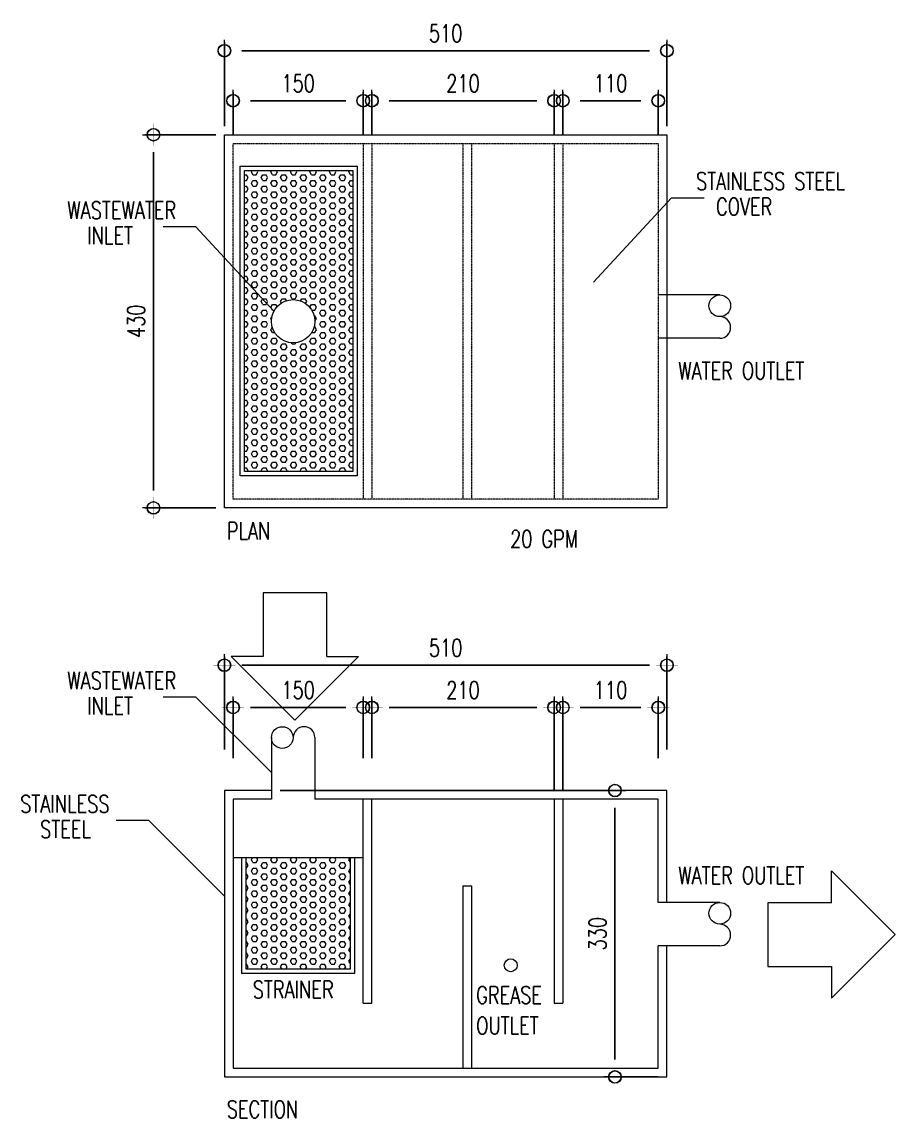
# Model space of a CAD drawing. Header units: millimetres. Extents: x 1634676 to 2610633, y -385676 to -37463.
# Drawn here: x 2177739 to 2178745, y -226590 to -225328 of the extents above; entities that cross this region are included whole.
import ezdxf

# ---------------------------------------------------------------- set-up
doc = ezdxf.new("R2010")
doc.units = ezdxf.units.MM
doc.header["$MEASUREMENT"] = 0
doc.linetypes.add('HIDDEN2', pattern=[0.1875, 0.125, -0.0625])
doc.layers.get('Defpoints').update_dxf_attribs({"color": 250})
for name, color, linetype, lineweight in [('.1', 1, 'Continuous', 9), ('.2', 2, 'Continuous', 20), ('ST-DIM_E', 250, 'Continuous', 13)]:
    doc.layers.add(name, color=color, linetype=linetype, lineweight=lineweight)
doc.layers.add('TXT', color=4, linetype='Continuous')
doc.styles.add('ST_TEXT', font='romans.shx', dxfattribs={"width": 0.75})
doc.dimstyles.new('ST_D10', dxfattribs={"dimscale": 10, "dimtxt": 2, "dimasz": 2, "dimexe": 1, "dimexo": 1, "dimgap": 1, "dimtad": 1, "dimdec": 0, "dimzin": 1, "dimdsep": 46, "dimtxsty": 'ST_TEXT', "dimblk": 'OpenIndicator', "dimcen": 1, "dimclrd": 251, "dimclre": 251, "dimclrt": 7, "dimadec": 0, "dimazin": 0, "dimtfac": 1, "dimtdec": 0, "dimtix": 1, "dimtmove": 2, "dimatfit": 3, "dimfxl": 0.075, "dimarcsym": 0})
pattern_1 = [(0, (599967.558, 81926.6774), (0, 6.495190528), [3.75, -7.5]), (120, (599967.558, 81926.6774), (-5.625, -3.247595264), [3.75, -7.5]), (60, (599971.308, 81926.6774), (-5.625, 3.247595264), [3.75, -7.5])]

# ---------------------------------------------------------------- blocks, each defined once
blk = doc.blocks.new('OpenIndicator')
at = {"layer": 'ST-DIM_E'}
h = blk.add_hatch(color=255, dxfattribs=at)
h.paths.add_polyline_path([(0.35, 0), (0.365, 0, 0.414214), (0, 0.365), (0, 0.35, -0.414214)])
h.paths.add_polyline_path([(0, 0.35), (0, 0.365, 0.414214), (-0.365, 0), (-0.35, 0, -0.414214)])
h.paths.add_polyline_path([(0, -0.35), (0, -0.365, 0.414214), (0.365, 0), (0.35, 0, -0.414214)])
h.paths.add_polyline_path([(-0.35, 0), (-0.365, 0, 0.414214), (0, -0.365), (0, -0.35, -0.414214)])
at = {"layer": 'ST-DIM_E', "color": 255}
blk.add_line((0, 0.634), (0, -0.634), dxfattribs=at)
at = {"layer": 'ST-DIM_E', "color": 255, "const_width": 0.01}
blk.add_lwpolyline([(-0.63, 0), (0.63, 0)], dxfattribs=at)
at = {"layer": 'ST-DIM_E', "color": 255}
for radius in [0.365, 0.35]:
    blk.add_circle((0, 0), radius, dxfattribs=at)
blk = doc.blocks.new('*D1839')
at = {"layer": 'Defpoints', "color": 0, "linetype": 'Continuous', "ltscale": 3, "transparency": 16777216}
for p in [(2178026.4, -226213.1), (2178422.2, -226213.1), (2178482.1, -226543.1)]:
    blk.add_point(p, dxfattribs=at)
at = {"layer": 'ST-DIM_E', "color": 251, "linetype": 'Continuous', "lineweight": -2, "ltscale": 3, "transparency": 16777216}
for p, q in [((2178036.4, -226213.1), (2178432.2, -226213.1)), ((2178422.2, -226523.1), (2178422.2, -226233.1)), ((2178472.1, -226543.1), (2178412.2, -226543.1))]:
    blk.add_line(p, q, dxfattribs=at)
at = {"layer": 'ST-DIM_E', "color": 251, "linetype": 'Continuous', "lineweight": -2, "ltscale": 3, "transparency": 16777216, "xscale": 20, "yscale": 20, "zscale": 20}
for p, rotation in [((2178422.2, -226213.1), 90), ((2178422.2, -226543.1), 270)]:
    blk.add_blockref('OpenIndicator', p, dxfattribs=dict(at, rotation=rotation))
at = {"layer": 'ST-DIM_E', "color": 7, "linetype": 'Continuous', "ltscale": 3, "transparency": 16777216, "insert": (2178402.2, -226378.1), "char_height": 20, "attachment_point": 5, "rotation": 90, "style": 'ST_TEXT'}
blk.add_mtext('330', dxfattribs=at)
blk = doc.blocks.new('*D1835')
at = {"layer": 'Defpoints', "color": 0, "linetype": 'Continuous', "ltscale": 3, "transparency": 16777216}
for p in [(2178132.1, -226117.4), (2177982.1, -226185.7), (2178132.1, -226185.7)]:
    blk.add_point(p, dxfattribs=at)
at = {"layer": 'ST-DIM_E', "color": 251, "linetype": 'Continuous', "lineweight": -2, "ltscale": 3, "transparency": 16777216}
for p, q in [((2177982.1, -226175.7), (2177982.1, -226107.4)), ((2178002.1, -226117.4), (2178112.1, -226117.4)), ((2178132.1, -226175.7), (2178132.1, -226107.4))]:
    blk.add_line(p, q, dxfattribs=at)
at = {"layer": 'ST-DIM_E', "color": 251, "linetype": 'Continuous', "lineweight": -2, "ltscale": 3, "transparency": 16777216, "xscale": 20, "yscale": 20, "zscale": 20, "rotation": 180}
blk.add_blockref('OpenIndicator', (2177982.1, -226117.4), dxfattribs=at)
at = {"layer": 'ST-DIM_E', "color": 251, "linetype": 'Continuous', "lineweight": -2, "ltscale": 3, "transparency": 16777216, "xscale": 20, "yscale": 20, "zscale": 20}
blk.add_blockref('OpenIndicator', (2178132.1, -226117.4), dxfattribs=at)
at = {"layer": 'ST-DIM_E', "color": 7, "linetype": 'Continuous', "ltscale": 3, "transparency": 16777216, "insert": (2178057.1, -226097.4), "char_height": 20, "attachment_point": 5, "style": 'ST_TEXT'}
blk.add_mtext('150', dxfattribs=at)
blk = doc.blocks.new('*D1836')
at = {"layer": 'Defpoints', "color": 0, "linetype": 'Continuous', "ltscale": 3, "transparency": 16777216}
for p in [(2178352.1, -226117.4), (2178142.1, -226185.7), (2178352.1, -226223.1)]:
    blk.add_point(p, dxfattribs=at)
at = {"layer": 'ST-DIM_E', "color": 251, "linetype": 'Continuous', "lineweight": -2, "ltscale": 3, "transparency": 16777216}
for p, q in [((2178142.1, -226175.7), (2178142.1, -226107.4)), ((2178162.1, -226117.4), (2178332.1, -226117.4)), ((2178352.1, -226213.1), (2178352.1, -226107.4))]:
    blk.add_line(p, q, dxfattribs=at)
at = {"layer": 'ST-DIM_E', "color": 251, "linetype": 'Continuous', "lineweight": -2, "ltscale": 3, "transparency": 16777216, "xscale": 20, "yscale": 20, "zscale": 20, "rotation": 180}
blk.add_blockref('OpenIndicator', (2178142.1, -226117.4), dxfattribs=at)
at = {"layer": 'ST-DIM_E', "color": 251, "linetype": 'Continuous', "lineweight": -2, "ltscale": 3, "transparency": 16777216, "xscale": 20, "yscale": 20, "zscale": 20}
blk.add_blockref('OpenIndicator', (2178352.1, -226117.4), dxfattribs=at)
at = {"layer": 'ST-DIM_E', "color": 7, "linetype": 'Continuous', "ltscale": 3, "transparency": 16777216, "insert": (2178247.1, -226097.4), "char_height": 20, "attachment_point": 5, "style": 'ST_TEXT'}
blk.add_mtext('210', dxfattribs=at)
blk = doc.blocks.new('*D1837')
at = {"layer": 'Defpoints', "color": 0, "linetype": 'Continuous', "ltscale": 3, "transparency": 16777216}
for p in [(2178472.1, -226117.4), (2178472.1, -226185.7), (2178362.1, -226223.1)]:
    blk.add_point(p, dxfattribs=at)
at = {"layer": 'ST-DIM_E', "color": 251, "linetype": 'Continuous', "lineweight": -2, "ltscale": 3, "transparency": 16777216}
for p, q in [((2178362.1, -226213.1), (2178362.1, -226107.4)), ((2178382.1, -226117.4), (2178452.1, -226117.4)), ((2178472.1, -226175.7), (2178472.1, -226107.4))]:
    blk.add_line(p, q, dxfattribs=at)
at = {"layer": 'ST-DIM_E', "color": 251, "linetype": 'Continuous', "lineweight": -2, "ltscale": 3, "transparency": 16777216, "xscale": 20, "yscale": 20, "zscale": 20, "rotation": 180}
blk.add_blockref('OpenIndicator', (2178362.1, -226117.4), dxfattribs=at)
at = {"layer": 'ST-DIM_E', "color": 251, "linetype": 'Continuous', "lineweight": -2, "ltscale": 3, "transparency": 16777216, "xscale": 20, "yscale": 20, "zscale": 20}
blk.add_blockref('OpenIndicator', (2178472.1, -226117.4), dxfattribs=at)
at = {"layer": 'ST-DIM_E', "color": 7, "linetype": 'Continuous', "ltscale": 3, "transparency": 16777216, "insert": (2178417.1, -226097.4), "char_height": 20, "attachment_point": 5, "style": 'ST_TEXT'}
blk.add_mtext('110', dxfattribs=at)
blk = doc.blocks.new('*D1838')
at = {"layer": 'Defpoints', "color": 0, "linetype": 'Continuous', "ltscale": 3, "transparency": 16777216}
for p in [(2178482.1, -226068.7), (2177972.1, -226175.7), (2178482.1, -226175.7)]:
    blk.add_point(p, dxfattribs=at)
at = {"layer": 'ST-DIM_E', "color": 251, "linetype": 'Continuous', "lineweight": -2, "ltscale": 3, "transparency": 16777216}
for p, q in [((2177972.1, -226165.7), (2177972.1, -226058.7)), ((2178482.1, -226165.7), (2178482.1, -226058.7)), ((2177992.1, -226068.7), (2178462.1, -226068.7))]:
    blk.add_line(p, q, dxfattribs=at)
at = {"layer": 'ST-DIM_E', "color": 251, "linetype": 'Continuous', "lineweight": -2, "ltscale": 3, "transparency": 16777216, "xscale": 20, "yscale": 20, "zscale": 20, "rotation": 180}
blk.add_blockref('OpenIndicator', (2177972.1, -226068.7), dxfattribs=at)
at = {"layer": 'ST-DIM_E', "color": 251, "linetype": 'Continuous', "lineweight": -2, "ltscale": 3, "transparency": 16777216, "xscale": 20, "yscale": 20, "zscale": 20}
blk.add_blockref('OpenIndicator', (2178482.1, -226068.7), dxfattribs=at)
at = {"layer": 'ST-DIM_E', "color": 7, "linetype": 'Continuous', "ltscale": 3, "transparency": 16777216, "insert": (2178227.1, -226048.7), "char_height": 20, "attachment_point": 5, "style": 'ST_TEXT'}
blk.add_mtext('510', dxfattribs=at)
blk = doc.blocks.new('*D1840')
at = {"layer": 'Defpoints', "color": 0, "linetype": 'Continuous', "ltscale": 3, "transparency": 16777216}
for p in [(2177972.1, -225457.5), (2177890.4, -225887.5), (2177972.1, -225887.5)]:
    blk.add_point(p, dxfattribs=at)
at = {"layer": 'ST-DIM_E', "color": 251, "linetype": 'Continuous', "lineweight": -2, "ltscale": 3, "transparency": 16777216}
for p, q in [((2177962.1, -225457.5), (2177880.4, -225457.5)), ((2177890.4, -225477.5), (2177890.4, -225867.5)), ((2177962.1, -225887.5), (2177880.4, -225887.5))]:
    blk.add_line(p, q, dxfattribs=at)
at = {"layer": 'ST-DIM_E', "color": 251, "linetype": 'Continuous', "lineweight": -2, "ltscale": 3, "transparency": 16777216, "xscale": 20, "yscale": 20, "zscale": 20}
for p, rotation in [((2177890.4, -225457.5), 90), ((2177890.4, -225887.5), 270)]:
    blk.add_blockref('OpenIndicator', p, dxfattribs=dict(at, rotation=rotation))
at = {"layer": 'ST-DIM_E', "color": 7, "linetype": 'Continuous', "ltscale": 3, "transparency": 16777216, "insert": (2177870.4, -225672.5), "char_height": 20, "attachment_point": 5, "rotation": 90, "style": 'ST_TEXT'}
blk.add_mtext('430', dxfattribs=at)
blk = doc.blocks.new('*D1841')
at = {"layer": 'Defpoints', "color": 0, "linetype": 'Continuous', "ltscale": 3, "transparency": 16777216}
for p in [(2178482.1, -225360.7), (2177972.1, -225457.5), (2178482.1, -225457.5)]:
    blk.add_point(p, dxfattribs=at)
at = {"layer": 'ST-DIM_E', "color": 251, "linetype": 'Continuous', "lineweight": -2, "ltscale": 3, "transparency": 16777216}
for p, q in [((2177972.1, -225447.5), (2177972.1, -225350.7)), ((2178482.1, -225447.5), (2178482.1, -225350.7)), ((2177992.1, -225360.7), (2178462.1, -225360.7))]:
    blk.add_line(p, q, dxfattribs=at)
at = {"layer": 'ST-DIM_E', "color": 251, "linetype": 'Continuous', "lineweight": -2, "ltscale": 3, "transparency": 16777216, "xscale": 20, "yscale": 20, "zscale": 20, "rotation": 180}
blk.add_blockref('OpenIndicator', (2177972.1, -225360.7), dxfattribs=at)
at = {"layer": 'ST-DIM_E', "color": 251, "linetype": 'Continuous', "lineweight": -2, "ltscale": 3, "transparency": 16777216, "xscale": 20, "yscale": 20, "zscale": 20}
blk.add_blockref('OpenIndicator', (2178482.1, -225360.7), dxfattribs=at)
at = {"layer": 'ST-DIM_E', "color": 7, "linetype": 'Continuous', "ltscale": 3, "transparency": 16777216, "insert": (2178227.1, -225340.7), "char_height": 20, "attachment_point": 5, "style": 'ST_TEXT'}
blk.add_mtext('510', dxfattribs=at)
blk = doc.blocks.new('*D1842')
at = {"layer": 'Defpoints', "color": 0, "linetype": 'Continuous', "ltscale": 3, "transparency": 16777216}
for p in [(2178132.1, -225418.3), (2177982.1, -225467.5), (2178132.1, -225467.5)]:
    blk.add_point(p, dxfattribs=at)
at = {"layer": 'ST-DIM_E', "color": 251, "linetype": 'Continuous', "lineweight": -2, "ltscale": 3, "transparency": 16777216}
for p, q in [((2177982.1, -225457.5), (2177982.1, -225408.3)), ((2178132.1, -225457.5), (2178132.1, -225408.3)), ((2178002.1, -225418.3), (2178112.1, -225418.3))]:
    blk.add_line(p, q, dxfattribs=at)
at = {"layer": 'ST-DIM_E', "color": 251, "linetype": 'Continuous', "lineweight": -2, "ltscale": 3, "transparency": 16777216, "xscale": 20, "yscale": 20, "zscale": 20, "rotation": 180}
blk.add_blockref('OpenIndicator', (2177982.1, -225418.3), dxfattribs=at)
at = {"layer": 'ST-DIM_E', "color": 251, "linetype": 'Continuous', "lineweight": -2, "ltscale": 3, "transparency": 16777216, "xscale": 20, "yscale": 20, "zscale": 20}
blk.add_blockref('OpenIndicator', (2178132.1, -225418.3), dxfattribs=at)
at = {"layer": 'ST-DIM_E', "color": 7, "linetype": 'Continuous', "ltscale": 3, "transparency": 16777216, "insert": (2178057.1, -225398.3), "char_height": 20, "attachment_point": 5, "style": 'ST_TEXT'}
blk.add_mtext('150', dxfattribs=at)
blk = doc.blocks.new('*D1843')
at = {"layer": 'Defpoints', "color": 0, "linetype": 'Continuous', "ltscale": 3, "transparency": 16777216}
for p in [(2178352.1, -225418.3), (2178142.1, -225467.5), (2178352.1, -225467.5)]:
    blk.add_point(p, dxfattribs=at)
at = {"layer": 'ST-DIM_E', "color": 251, "linetype": 'Continuous', "lineweight": -2, "ltscale": 3, "transparency": 16777216}
for p, q in [((2178142.1, -225457.5), (2178142.1, -225408.3)), ((2178352.1, -225457.5), (2178352.1, -225408.3)), ((2178162.1, -225418.3), (2178332.1, -225418.3))]:
    blk.add_line(p, q, dxfattribs=at)
at = {"layer": 'ST-DIM_E', "color": 251, "linetype": 'Continuous', "lineweight": -2, "ltscale": 3, "transparency": 16777216, "xscale": 20, "yscale": 20, "zscale": 20, "rotation": 180}
blk.add_blockref('OpenIndicator', (2178142.1, -225418.3), dxfattribs=at)
at = {"layer": 'ST-DIM_E', "color": 251, "linetype": 'Continuous', "lineweight": -2, "ltscale": 3, "transparency": 16777216, "xscale": 20, "yscale": 20, "zscale": 20}
blk.add_blockref('OpenIndicator', (2178352.1, -225418.3), dxfattribs=at)
at = {"layer": 'ST-DIM_E', "color": 7, "linetype": 'Continuous', "ltscale": 3, "transparency": 16777216, "insert": (2178247.1, -225398.3), "char_height": 20, "attachment_point": 5, "style": 'ST_TEXT'}
blk.add_mtext('210', dxfattribs=at)
blk = doc.blocks.new('*D1844')
at = {"layer": 'Defpoints', "color": 0, "linetype": 'Continuous', "ltscale": 3, "transparency": 16777216}
for p in [(2178472.1, -225418.3), (2178362.1, -225467.5), (2178472.1, -225467.5)]:
    blk.add_point(p, dxfattribs=at)
at = {"layer": 'ST-DIM_E', "color": 251, "linetype": 'Continuous', "lineweight": -2, "ltscale": 3, "transparency": 16777216}
for p, q in [((2178362.1, -225457.5), (2178362.1, -225408.3)), ((2178472.1, -225457.5), (2178472.1, -225408.3)), ((2178382.1, -225418.3), (2178452.1, -225418.3))]:
    blk.add_line(p, q, dxfattribs=at)
at = {"layer": 'ST-DIM_E', "color": 251, "linetype": 'Continuous', "lineweight": -2, "ltscale": 3, "transparency": 16777216, "xscale": 20, "yscale": 20, "zscale": 20, "rotation": 180}
blk.add_blockref('OpenIndicator', (2178362.1, -225418.3), dxfattribs=at)
at = {"layer": 'ST-DIM_E', "color": 251, "linetype": 'Continuous', "lineweight": -2, "ltscale": 3, "transparency": 16777216, "xscale": 20, "yscale": 20, "zscale": 20}
blk.add_blockref('OpenIndicator', (2178472.1, -225418.3), dxfattribs=at)
at = {"layer": 'ST-DIM_E', "color": 7, "linetype": 'Continuous', "ltscale": 3, "transparency": 16777216, "insert": (2178417.1, -225398.3), "char_height": 20, "attachment_point": 5, "style": 'ST_TEXT'}
blk.add_mtext('110', dxfattribs=at)

msp = doc.modelspace()

# ---------------------------------------------------------------- hatches: boundary and pattern name
at = {"layer": '.1', "linetype": 'Continuous', "ltscale": 3}
h = msp.add_hatch(dxfattribs=at)
h.set_pattern_fill('HEX', color=256, scale=30)
h.set_pattern_definition(pattern_1)
h.paths.add_polyline_path([(2178120.129, -225845.348), (2178120.129, -225498.838), (2177995.125, -225498.838), (2177995.125, -225623.979), (2178029.24, -225660.833, -0.78289385), (2178076.36, -225672.481, -1), (2178026.36, -225672.481, -0.12177178), (2178029.24, -225660.833), (2177995.125, -225623.979), (2177995.125, -225845.348)])
h = msp.add_hatch(dxfattribs=at)
h.set_pattern_fill('HEX', color=256, scale=30)
h.set_pattern_definition(pattern_1)
h.paths.add_polyline_path([(2177997.052, -226290.388), (2177997.052, -226419.088), (2178117.052, -226419.088), (2178117.052, -226290.388)])

# ---------------------------------------------------------------- linework, layer by layer
at = {"layer": '.2', "linetype": 'HIDDEN2'}
for p, q in [((2178132.052, -225467.481), (2178132.052, -225877.481)), ((2178142.052, -225467.481), (2178142.052, -225877.481)), ((2178247.052, -225467.481), (2178247.052, -225877.481)), ((2178257.052, -225467.481), (2178257.052, -225877.481)), ((2178352.052, -225467.481), (2178352.052, -225877.481)), ((2178362.052, -225467.481), (2178362.052, -225877.481))]:
    msp.add_line(p, q, dxfattribs=at)
at = {"layer": '.2', "linetype": 'Continuous', "ltscale": 3}
for p, q in [((2178397.376, -225627.333), (2178487.419, -225530.061)), ((2178487.419, -225530.061), (2178524.988, -225530.061)), ((2177939.197, -225563.561), (2177901.628, -225563.561)), ((2178029.24, -225660.833), (2177939.197, -225563.561)), ((2177939.197, -226105.355), (2177901.628, -226105.355)), ((2178026.36, -226192.518), (2177939.197, -226105.355)), ((2178026.36, -226223.066), (2177982.052, -226223.066)), ((2177982.052, -226223.066), (2177982.052, -226533.066)), ((2178472.052, -226223.066), (2178076.36, -226223.066)), ((2178132.052, -226458.066), (2178132.052, -226223.066)), ((2178142.052, -226458.066), (2178142.052, -226223.066)), ((2178352.052, -226223.066), (2178352.052, -226458.066)), ((2178362.052, -226223.066), (2178362.052, -226458.066)), ((2178472.052, -226342.096), (2178472.052, -226223.066)), ((2177884.888, -226247.554), (2177847.319, -226247.554)), ((2177972.052, -226334.718), (2177884.888, -226247.554)), ((2177982.052, -226290.388), (2178132.052, -226290.388)), ((2178247.052, -226323.066), (2178247.052, -226533.066)), ((2178257.052, -226323.066), (2178257.052, -226533.066)), ((2178472.052, -226533.066), (2178472.052, -226392.096)), ((2178132.052, -226458.066), (2178142.052, -226458.066)), ((2178352.052, -226458.066), (2178362.052, -226458.066)), ((2177982.052, -226533.066), (2178472.052, -226533.066))]:
    msp.add_line(p, q, dxfattribs=at)
at = {"layer": '.2', "transparency": 33554687}
for p, q in [((2178542.98, -225642.02), (2178472.052, -225642.02)), ((2178542.98, -225692.02), (2178472.052, -225692.02)), ((2178026.36, -226152.137), (2178026.36, -226223.066)), ((2178076.36, -226152.137), (2178076.36, -226223.066)), ((2178542.98, -226342.096), (2178472.052, -226342.096)), ((2178542.98, -226392.096), (2178472.052, -226392.096))]:
    msp.add_line(p, q, dxfattribs=at)
at = {"layer": '.2'}
for p, q in [((2178016.752, -225985.398), (2178016.752, -226058.709)), ((2178090.064, -225985.398), (2178016.752, -225985.398)), ((2178090.064, -226058.709), (2178090.064, -225985.398)), ((2178016.752, -226058.709), (2177980.097, -226058.709)), ((2178053.408, -226132.021), (2177980.097, -226058.709)), ((2178053.408, -226132.021), (2178126.719, -226058.709)), ((2178090.064, -226058.709), (2178126.719, -226058.709)), ((2178671.679, -226342.43), (2178671.679, -226305.774)), ((2178744.99, -226379.085), (2178671.679, -226305.774)), ((2178671.679, -226342.43), (2178598.368, -226342.43)), ((2178598.368, -226342.43), (2178598.368, -226415.741)), ((2178744.99, -226379.085), (2178671.679, -226452.397)), ((2178598.368, -226415.741), (2178671.679, -226415.741)), ((2178671.679, -226415.741), (2178671.679, -226452.397))]:
    msp.add_line(p, q, dxfattribs=at)
at = {"layer": '.2', "linetype": 'Continuous', "ltscale": 3}
for points in [[(2177972.052, -225457.481), (2178482.052, -225457.481), (2178482.052, -225887.481), (2177972.052, -225887.481)], [(2177990.125, -225493.838), (2178125.129, -225493.838), (2178125.129, -225850.348), (2177990.125, -225850.348)], [(2177995.125, -225498.838), (2178120.129, -225498.838), (2178120.129, -225845.348), (2177995.125, -225845.348)]]:
    msp.add_lwpolyline(points, close=True, dxfattribs=at)
at = {"layer": '.2', "linetype": 'HIDDEN2'}
msp.add_lwpolyline([(2177982.052, -225467.481), (2178472.052, -225467.481), (2178472.052, -225877.481), (2177982.052, -225877.481)], close=True, dxfattribs=at)
at = {"layer": '.2', "linetype": 'Continuous', "ltscale": 3}
for points in [[(2178026.36, -226213.066), (2177972.052, -226213.066), (2177972.052, -226543.066), (2178482.052, -226543.066), (2178482.052, -226392.096)], [(2178482.052, -226342.096), (2178482.052, -226213.066), (2178076.36, -226213.066)], [(2178122.052, -226290.388), (2178122.052, -226424.088), (2177992.052, -226424.088), (2177992.052, -226290.388)], [(2178117.052, -226290.388), (2178117.052, -226419.088), (2177997.052, -226419.088), (2177997.052, -226290.388)], [(2178247.052, -226323.066), (2178257.052, -226323.066)]]:
    msp.add_lwpolyline(points, dxfattribs=at)
for centre, radius in [((2178051.36, -225672.481), 25), ((2178302.017, -226414.451), 7.5)]:
    msp.add_circle(centre, radius, dxfattribs=at)
at = {"layer": '.2', "transparency": 33554687}
for centre in [(2178542.98, -225654.52), (2178038.86, -226152.137), (2178542.98, -226354.596)]:
    msp.add_circle(centre, 12.5, dxfattribs=at)
for centre, start, end in [((2178542.98, -225679.52), 270, 90), ((2178063.86, -226152.137), 0, 180), ((2178542.98, -226379.596), 270, 90)]:
    msp.add_arc(centre, 12.5, start, end, dxfattribs=at)

# ---------------------------------------------------------------- texts
at = {"layer": 'TXT', "style": 'ST_TEXT', "width": 0.75}
for s, p in [('STAINLESS STEEL', (2178515.666, -225521.033)), ('WASTEWATER', (2177791.166, -225554.533)), ('COVER', (2178538.617, -225550.294)), ('INLET', (2177814.117, -225583.794)), ('WATER OUTLET', (2178495.138, -225739.493)), ('PLAN', (2177974.888, -225924.009)), ('20 GPM', (2178301.388, -225933.243)), ('WASTEWATER', (2177791.166, -226096.326)), ('INLET', (2177814.117, -226125.587)), ('STAINLESS', (2177736.857, -226238.526)), ('STEEL', (2177759.808, -226267.787)), ('WATER OUTLET', (2178495.138, -226320.93)), ('STRAINER', (2178004.839, -226452.474)), ('GREASE ', (2178262.288, -226458.832)), ('OUTLET', (2178262.288, -226494.013)), ('SECTION', (2177974.888, -226590.5))]:
    msp.add_text(s, height=20, dxfattribs=at).set_placement(p)

# ---------------------------------------------------------------- dimensions: what is measured, and where the dimension line sits
at = {"layer": 'ST-DIM_E', "linetype": 'Continuous', "ltscale": 3}
for base, p1, p2, picture, middle in [((2178482.052, -225360.675), (2177972.052, -225457.481), (2178482.052, -225457.481), '*D1841', (2178227.052, -225340.675)), ((2178132.052, -225418.311), (2177982.052, -225467.481), (2178132.052, -225467.481), '*D1842', (2178057.052, -225398.311)), ((2178352.052, -225418.311), (2178142.052, -225467.481), (2178352.052, -225467.481), '*D1843', (2178247.052, -225398.311)), ((2178472.052, -225418.311), (2178362.052, -225467.481), (2178472.052, -225467.481), '*D1844', (2178417.052, -225398.311)), ((2178482.052, -226068.669), (2177972.052, -226175.732), (2178482.052, -226175.732), '*D1838', (2178227.052, -226048.669)), ((2178132.052, -226117.392), (2177982.052, -226185.732), (2178132.052, -226185.732), '*D1835', (2178057.052, -226097.392)), ((2178352.052, -226117.392), (2178142.052, -226185.732), (2178352.052, -226223.066), '*D1836', (2178247.052, -226097.392)), ((2178472.052, -226117.392), (2178362.052, -226223.066), (2178472.052, -226185.732), '*D1837', (2178417.052, -226097.392))]:
    dim = msp.add_linear_dim(base=base, p1=p1, p2=p2, dimstyle='ST_D10', dxfattribs=at)
    dim.commit()
    dim.dimension.update_dxf_attribs({"geometry": picture, "text_midpoint": middle})
for base, p1, p2, picture, middle in [((2177890.406, -225887.481), (2177972.052, -225457.481), (2177972.052, -225887.481), '*D1840', (2177870.406, -225672.481)), ((2178422.156, -226213.066), (2178482.052, -226543.066), (2178026.36, -226213.066), '*D1839', (2178402.156, -226378.066))]:
    dim = msp.add_linear_dim(base=base, p1=p1, p2=p2, angle=90, dimstyle='ST_D10', dxfattribs=at)
    dim.commit()
    dim.dimension.update_dxf_attribs({"geometry": picture, "text_midpoint": middle})

doc.saveas('drawing.dxf')
